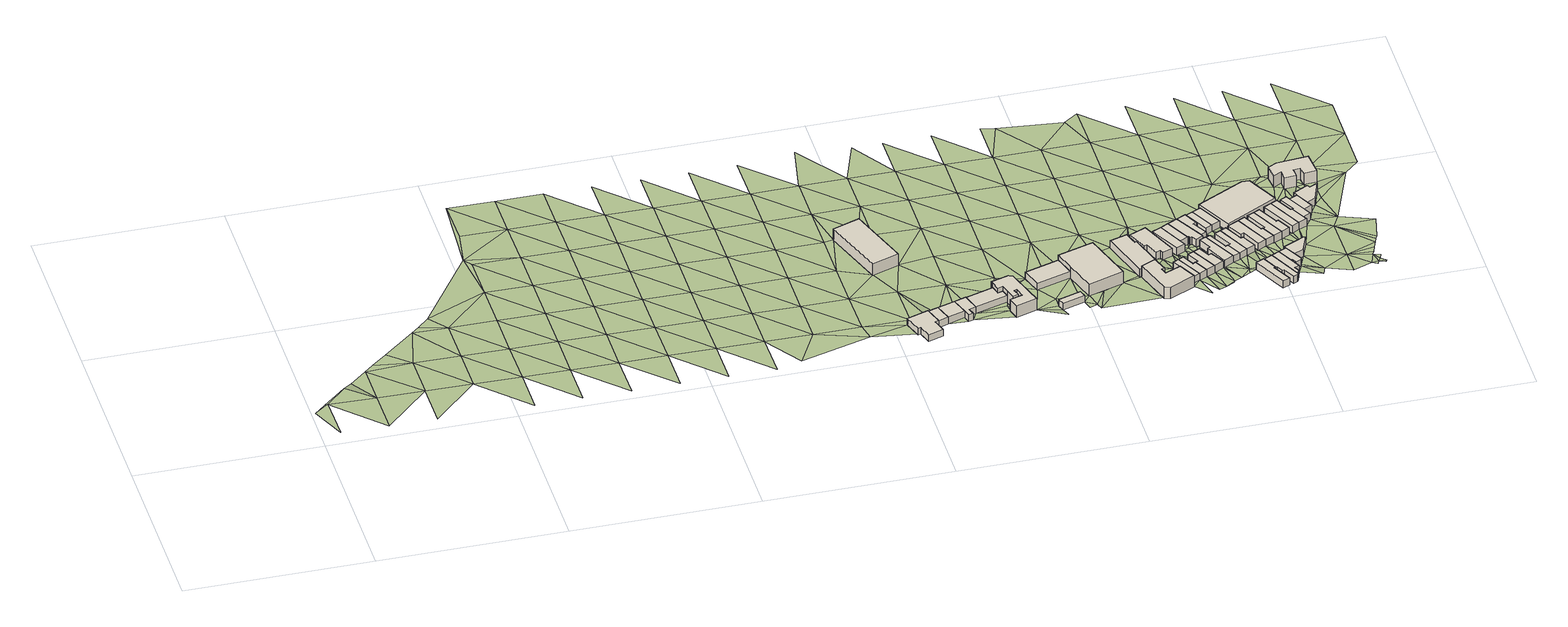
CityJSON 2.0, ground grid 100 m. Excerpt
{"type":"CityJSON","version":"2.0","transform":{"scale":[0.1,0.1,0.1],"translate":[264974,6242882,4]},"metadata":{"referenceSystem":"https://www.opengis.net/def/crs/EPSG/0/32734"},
"CityObjects":{
"building1":{"type":"Building","attributes":{"address":"10 Foundry Road Salt River Cape Town","building":"house","building:levels":"1","footprint":{"type":"Polygon"},"plus_code":"C9XCX8XW+X5R","ground_height":6.67,"building_height":4.1,"roof_height":10.77},"geometry":[{"type":"Solid","lod":"1","boundaries":[[[[0,1,2,3,4,5]],[[1,6,7,3,2]],[[6,8,9,7]],[[8,10,11,9]],[[10,12,13,11]],[[12,14,15,13]],[[14,16,17,15]],[[16,0,5,4,17]],[[4,3,7,9,11,13,15,17]],[[16,14,12,10,8,6,1,0]]]]}]},
"building2":{"type":"Building","attributes":{"building":"hall","building:levels":"2","footprint":{"type":"Polygon"},"plus_code":"C8XQXWXR+X2X","ground_height":6.11,"building_height":6.9,"roof_height":13.01},"geometry":[{"type":"Solid","lod":"1","boundaries":[[[[18,19,20,21]],[[19,22,23,20]],[[22,24,25,23]],[[24,18,21,25]],[[21,20,23,25]],[[24,22,19,18]]]]}]},
"building3":{"type":"Building","attributes":{"address":"14 Foundry Road Salt River Cape Town","building":"house","building:levels":"1","footprint":{"type":"Polygon"},"plus_code":"C9XRXCXH+XJV","ground_height":6.31,"building_height":4.1,"roof_height":10.41},"geometry":[{"type":"Solid","lod":"1","boundaries":[[[[26,27,5,28]],[[27,29,30,5]],[[29,31,32,30]],[[31,26,28,32]],[[28,5,30,32]],[[31,29,27,26]]]]}]},
"building4":{"type":"Building","attributes":{"address":"16 Foundry Road Salt River Cape Town","building":"house","building:levels":"1","footprint":{"type":"Polygon"},"plus_code":"CCX5XVXJ+XHR","ground_height":6.31,"building_height":4.1,"roof_height":10.41},"geometry":[{"type":"Solid","lod":"1","boundaries":[[[[33,26,28,34]],[[26,31,32,28]],[[31,35,36,32]],[[35,33,34,36]],[[34,28,32,36]],[[35,31,26,33]]]]}]},
"building5":{"type":"Building","attributes":{"address":"Foundry Road Salt River Cape Town","building":"house","building:levels":"1","footprint":{"type":"Polygon"},"plus_code":"CCXHXJXX+XMX","ground_height":6.31,"building_height":4.1,"roof_height":10.41},"geometry":[{"type":"Solid","lod":"1","boundaries":[[[[37,33,38,34,39,40]],[[33,35,36,34,38]],[[35,41,42,36]],[[41,43,44,42]],[[43,45,46,44]],[[45,47,48,46]],[[47,37,40,39,48]],[[39,34,36,42,44,46,48]],[[47,45,43,41,35,33,37]]]]}]},
"building6":{"type":"Building","attributes":{"address":"18 Foundry Road Salt River Cape Town","building":"industrial","building:levels":"1","footprint":{"type":"Polygon"},"plus_code":"CFX5XMX3+XFV","ground_height":6.11,"building_height":4.1,"roof_height":10.21},"geometry":[{"type":"Solid","lod":"1","boundaries":[[[[49,50,40,51]],[[50,52,53,40]],[[52,54,55,53]],[[54,56,57,55]],[[56,58,59,57]],[[58,49,51,59]],[[51,40,53,55,57,59]],[[58,56,54,52,50,49]]]]}]},
"building7":{"type":"Building","attributes":{"address":"24 Foundry Road Salt River Cape Town","building":"industrial","building:levels":"2","footprint":{"type":"Polygon"},"plus_code":"CGX3X5XX+X6W","ground_height":6.11,"building_height":6.9,"roof_height":13.01},"geometry":[{"type":"Solid","lod":"1","boundaries":[[[[60,61,59,62,63,51]],[[61,64,57,65,62,59]],[[64,66,55,67,65,57]],[[66,68,69,67,55]],[[68,70,71,69]],[[70,72,73,71]],[[72,74,75,73]],[[74,76,77,75]],[[76,78,79,77]],[[78,80,81,79]],[[80,82,83,81]],[[82,84,85,83]],[[84,86,87,85]],[[86,88,89,87]],[[88,60,51,63,89]],[[63,62,65,67,69,71,73,75,77,79,81,83,85,87,89]],[[88,86,84,82,80,78,76,74,72,70,68,66,64,61,60]]]]}]},
"building8":{"type":"Building","attributes":{"address":"Alfred Street Cape Town","building":"house","building:levels":"1","footprint":{"type":"Polygon"},"plus_code":"CHX9XFXC+X9W","ground_height":5.93,"building_height":4.1,"roof_height":10.03},"geometry":[{"type":"Solid","lod":"1","boundaries":[[[[90,91,92,93]],[[91,94,95,92]],[[94,96,97,95]],[[96,90,93,97]],[[93,92,95,97]],[[96,94,91,90]]]]}]},
"building9":{"type":"Building","attributes":{"address":"26 Foundry Road Salt River Cape Town","building":"industrial","building:levels":"1","footprint":{"type":"Polygon"},"plus_code":"CGXWXPX2+XXV","ground_height":5.57,"building_height":4.1,"roof_height":9.67},"geometry":[{"type":"Solid","lod":"1","boundaries":[[[[98,99,100,101]],[[99,102,103,100]],[[102,104,105,103]],[[104,98,101,105]],[[101,100,103,105]],[[104,102,99,98]]]]}]},
"building10":{"type":"Building","attributes":{"address":"32 Foundry Road Salt River Cape Town","building":"industrial","building:levels":"2","footprint":{"type":"Polygon"},"plus_code":"CJX3XXXQ+X8V","ground_height":5.93,"building_height":6.9,"roof_height":12.83},"geometry":[{"type":"Solid","lod":"1","boundaries":[[[[106,107,101,108,109,100]],[[107,110,111,108,101]],[[110,112,113,111]],[[112,114,115,113]],[[114,106,100,109,115]],[[109,108,111,113,115]],[[114,112,110,107,106]]]]}]},
"building11":{"type":"Building","attributes":{"address":"3 Junction Road Salt River Cape Town","building":"industrial","building:levels":"1","footprint":{"type":"Polygon"},"plus_code":"CMX7X4XP+XRR","ground_height":5.57,"building_height":4.1,"roof_height":9.67},"geometry":[{"type":"Solid","lod":"1","boundaries":[[[[116,117,118,119]],[[117,120,121,118]],[[120,122,123,121]],[[122,124,125,123]],[[124,126,127,125]],[[126,116,119,127]],[[119,118,121,123,125,127]],[[126,124,122,120,117,116]]]]}]},
"building12":{"type":"Building","attributes":{"address":"5A Junction Road Salt River Cape Town","building":"industrial","building:levels":"2","footprint":{"type":"Polygon"},"plus_code":"CMXVX5X4+X2V","ground_height":5.91,"building_height":6.9,"roof_height":12.81},"geometry":[{"type":"Solid","lod":"1","boundaries":[[[[128,129,130,131]],[[129,132,133,130]],[[132,134,135,133]],[[134,136,137,135]],[[136,138,139,137]],[[138,140,141,139]],[[140,142,143,141]],[[142,144,145,143]],[[144,128,131,145]],[[131,130,133,135,137,139,141,143,145]],[[144,142,140,138,136,134,132,129,128]]]]}]},
"building13":{"type":"Building","attributes":{"address":"38 Foundry Road Salt River Cape Town","building":"industrial","building:levels":"1","footprint":{"type":"Polygon"},"plus_code":"CMXMXPXX+XQV","ground_height":5.57,"building_height":4.1,"roof_height":9.67},"geometry":[{"type":"Solid","lod":"1","boundaries":[[[[146,147,148,149]],[[147,150,151,148]],[[150,152,153,151]],[[152,154,155,153]],[[154,156,157,155]],[[156,158,159,157]],[[158,160,161,159]],[[160,146,149,161]],[[149,148,151,153,155,157,159,161]],[[160,158,156,154,152,150,147,146]]]]}]},
"building14":{"type":"Building","attributes":{"address":"24 Greef Street Salt River Cape Town","building":"house","building:levels":"1","footprint":{"type":"Polygon"},"plus_code":"CPX8X8X9+XWV","ground_height":5.99,"building_height":4.1,"roof_height":10.09},"geometry":[{"type":"Solid","lod":"1","boundaries":[[[[162,163,164,165]],[[163,166,167,164]],[[166,168,169,167]],[[168,170,171,169]],[[170,172,173,171]],[[172,162,165,173]],[[165,164,167,169,171,173]],[[172,170,168,166,163,162]]]]}]},
"building15":{"type":"Building","attributes":{"address":"26 Greef Street Salt River Cape Town","building":"house","building:levels":"1","footprint":{"type":"Polygon"},"plus_code":"CPXHXHXG+XRR","ground_height":5.99,"building_height":4.1,"roof_height":10.09},"geometry":[{"type":"Solid","lod":"1","boundaries":[[[[174,175,165,164]],[[175,176,177,165]],[[176,178,179,177]],[[178,180,181,179]],[[180,182,183,181]],[[182,174,164,183]],[[164,165,177,179,181,183]],[[182,180,178,176,175,174]]]]}]},
"building16":{"type":"Building","attributes":{"address":"42 Foundry Road Salt River Cape Town","building":"house","building:levels":"1","footprint":{"type":"Polygon"},"plus_code":"CPX5XMXJ+XVV","ground_height":5.56,"building_height":4.1,"roof_height":9.66},"geometry":[{"type":"Solid","lod":"1","boundaries":[[[[184,185,186,187]],[[185,188,189,186]],[[188,190,191,189]],[[190,192,193,191]],[[192,184,187,193]],[[187,186,189,191,193]],[[192,190,188,185,184]]]]}]},
"building17":{"type":"Building","attributes":{"address":"28 Greef Street Salt River Cape Town","building":"house","building:levels":"1","footprint":{"type":"Polygon"},"plus_code":"CPXMXRX2+X5V","ground_height":5.99,"building_height":4.1,"roof_height":10.09},"geometry":[{"type":"Solid","lod":"1","boundaries":[[[[178,176,177,179]],[[176,194,195,177]],[[194,196,197,195]],[[196,198,199,197]],[[198,200,201,199]],[[200,178,179,201]],[[179,177,195,197,199,201]],[[200,198,196,194,176,178]]]]}]},
"building18":{"type":"Building","attributes":{"address":"44 Foundry Road Salt River Cape Town","building":"house","building:levels":"1","footprint":{"type":"Polygon"},"plus_code":"CPXCX6X4+X9X","ground_height":5.56,"building_height":4.1,"roof_height":9.66},"geometry":[{"type":"Solid","lod":"1","boundaries":[[[[185,184,187,186]],[[184,202,203,187]],[[202,204,205,203]],[[204,185,186,205]],[[186,187,203,205]],[[204,202,184,185]]]]}]},
"building19":{"type":"Building","attributes":{"address":"30 Greef Street Salt River Cape Town","building":"house","building:levels":"1","footprint":{"type":"Polygon"},"plus_code":"CQX2XJX9+XVW","ground_height":5.99,"building_height":4.1,"roof_height":10.09},"geometry":[{"type":"Solid","lod":"1","boundaries":[[[[196,194,195,197]],[[194,206,207,195]],[[206,208,209,207]],[[208,210,211,209]],[[210,212,213,211]],[[212,196,197,213]],[[197,195,207,209,211,213]],[[212,210,208,206,194,196]]]]}]},
"building20":{"type":"Building","attributes":{"address":"46 Foundry Road Salt River Cape Town","building":"house","building:levels":"1","footprint":{"type":"Polygon"},"plus_code":"CPXMXQXC+X8W","ground_height":5.56,"building_height":4.1,"roof_height":9.66},"geometry":[{"type":"Solid","lod":"1","boundaries":[[[[204,202,203,205]],[[202,214,215,203]],[[214,216,217,215]],[[216,218,219,217]],[[218,220,221,219]],[[220,222,223,221]],[[222,224,225,223]],[[224,226,227,225]],[[226,204,205,227]],[[205,203,215,217,219,221,223,225,227]],[[226,224,222,220,218,216,214,202,204]]]]}]},
"building21":{"type":"Building","attributes":{"address":"48 Foundry Road Salt River Cape Town","building":"house","building:levels":"1","footprint":{"type":"Polygon"},"plus_code":"CPXXXJXM+X8W","ground_height":5.56,"building_height":4.1,"roof_height":9.66},"geometry":[{"type":"Solid","lod":"1","boundaries":[[[[226,224,225,227]],[[224,228,229,225]],[[228,230,231,229]],[[230,232,233,234,231]],[[232,235,236,237,234,233]],[[235,226,227,237,236]],[[227,225,229,231,234,237]],[[235,232,230,228,224,226]]]]}]},
"building22":{"type":"Building","attributes":{"address":"Greef Street Salt River Cape Town","building":"house","building:levels":"1","footprint":{"type":"Polygon"},"plus_code":"CQX8X8X4+X3R","ground_height":5.89,"building_height":4.1,"roof_height":9.99},"geometry":[{"type":"Solid","lod":"1","boundaries":[[[[238,239,240,241,242,243]],[[239,244,245,241,240]],[[244,246,247,245]],[[246,248,249,247]],[[248,250,251,249]],[[250,238,243,242,251]],[[242,241,245,247,249,251]],[[250,248,246,244,239,238]]]]}]},
"building23":{"type":"Building","attributes":{"address":"Greef Street Salt River Cape Town","building":"house","building:levels":"1","footprint":{"type":"Polygon"},"plus_code":"CQX8X5XC+X4R","ground_height":5.51,"building_height":4.1,"roof_height":9.61},"geometry":[{"type":"Solid","lod":"1","boundaries":[[[[252,253,243,240]],[[253,254,255,243]],[[254,256,257,255]],[[256,258,259,257]],[[258,260,261,259]],[[260,252,240,261]],[[240,243,255,257,259,261]],[[260,258,256,254,253,252]]]]}]},
"building24":{"type":"Building","attributes":{"address":"50 Foundry Road Salt River Cape Town","building":"house","building:levels":"1","footprint":{"type":"Polygon"},"plus_code":"CQX3XPX8+X9W","ground_height":5.12,"building_height":4.1,"roof_height":9.22},"geometry":[{"type":"Solid","lod":"1","boundaries":[[[[235,232,233,236]],[[232,262,263,233]],[[262,264,265,263]],[[264,266,267,265]],[[266,268,269,267]],[[268,235,236,269]],[[236,233,263,265,267,269]],[[268,266,264,262,232,235]]]]}]},
"building25":{"type":"Building","attributes":{"address":"Greef Street Salt River Cape Town","building":"house","building:levels":"1","footprint":{"type":"Polygon"},"plus_code":"CQXJX7XM+XHR","ground_height":5.51,"building_height":4.1,"roof_height":9.61},"geometry":[{"type":"Solid","lod":"1","boundaries":[[[[256,254,255,257]],[[254,270,271,255]],[[270,272,273,271]],[[272,274,275,273]],[[274,276,277,275]],[[276,256,257,277]],[[257,255,271,273,275,277]],[[276,274,272,270,254,256]]]]}]},
"building26":{"type":"Building","attributes":{"address":"52 Foundry Road Salt River Cape Town","building":"house","building:levels":"1","footprint":{"type":"Polygon"},"plus_code":"CQX9X5X4+X5X","ground_height":5.11,"building_height":4.1,"roof_height":9.21},"geometry":[{"type":"Solid","lod":"1","boundaries":[[[[268,266,267,269]],[[266,278,279,267]],[[278,280,281,279]],[[280,268,269,281]],[[269,267,279,281]],[[280,278,266,268]]]]}]},
"building27":{"type":"Building","attributes":{"address":"Greef Street Salt River Cape Town","building":"house","building:levels":"1","footprint":{"type":"Polygon"},"plus_code":"CQXVX4XH+XWX","ground_height":5.51,"building_height":4.1,"roof_height":9.61},"geometry":[{"type":"Solid","lod":"1","boundaries":[[[[272,270,271,273]],[[270,282,283,271]],[[282,284,285,283]],[[284,286,287,285]],[[286,288,289,287]],[[288,272,273,289]],[[273,271,283,285,287,289]],[[288,286,284,282,270,272]]]]}]},
"building28":{"type":"Building","attributes":{"address":"35 Greef Street Salt River Cape Town","building":"house","building:levels":"1","footprint":{"type":"Polygon"},"plus_code":"CRXFX9XF+XCV","ground_height":6.31,"building_height":4.1,"roof_height":10.41},"geometry":[{"type":"Solid","lod":"1","boundaries":[[[[290,291,292,293,294,295]],[[291,296,297,298,293,292]],[[296,299,300,301,298,297]],[[299,302,303,301,300]],[[302,304,305,303]],[[304,290,295,294,305]],[[294,293,298,301,303,305]],[[304,302,299,296,291,290]]]]}]},
"building29":{"type":"Building","attributes":{"address":"37 Greef Street Salt River Cape Town","building":"house","building:levels":"1","footprint":{"type":"Polygon"},"plus_code":"CRXGXJXR+XGR","ground_height":5.89,"building_height":4.1,"roof_height":9.99},"geometry":[{"type":"Solid","lod":"1","boundaries":[[[[306,307,308,295,309,310]],[[307,311,312,295,308]],[[311,313,314,312]],[[313,315,316,314]],[[315,317,318,316]],[[317,319,320,318]],[[319,321,322,320]],[[321,323,324,322]],[[323,306,310,309,324]],[[309,295,312,314,316,318,320,322,324]],[[323,321,319,317,315,313,311,307,306]]]]}]},
"building30":{"type":"Building","attributes":{"address":"40 Greef Street Salt River Cape Town","building":"house","building:levels":"1","footprint":{"type":"Polygon"},"plus_code":"CRX3XCX4+XWW","ground_height":5.51,"building_height":4.1,"roof_height":9.61},"geometry":[{"type":"Solid","lod":"1","boundaries":[[[[325,326,327,328]],[[326,329,330,327]],[[329,331,332,330]],[[331,333,334,332]],[[333,335,336,334]],[[335,325,328,336]],[[328,327,330,332,334,336]],[[335,333,331,329,326,325]]]]}]},
"building31":{"type":"Building","attributes":{"address":"39 Greef Street Salt River Cape Town","building":"house","building:levels":"1","footprint":{"type":"Polygon"},"plus_code":"CRXVXHXQ+XGR","ground_height":5.76,"building_height":4.1,"roof_height":9.86},"geometry":[{"type":"Solid","lod":"1","boundaries":[[[[337,306,310,338]],[[306,323,339,310]],[[323,340,341,339]],[[340,342,343,341]],[[342,344,345,343]],[[344,346,347,345]],[[346,337,338,347]],[[338,310,339,341,343,345,347]],[[346,344,342,340,323,306,337]]]]}]},
"building32":{"type":"Building","attributes":{"address":"42 Greef Street Salt River Cape Town","building":"house","building:levels":"1","footprint":{"type":"Polygon"},"plus_code":"CRX8X9XJ+X5X","ground_height":5.51,"building_height":4.1,"roof_height":9.61},"geometry":[{"type":"Solid","lod":"1","boundaries":[[[[348,349,350,336]],[[349,351,352,353,350]],[[351,354,355,356,353,352]],[[354,357,358,356,355]],[[357,359,328,358]],[[359,348,336,328]],[[336,350,353,356,358,328]],[[359,357,354,351,349,348]]]]}]},
"building33":{"type":"Building","attributes":{"address":"41 Greef Street Salt River Cape Town","building":"house","building:levels":"1","footprint":{"type":"Polygon"},"plus_code":"CVX2XCX4+X6R","ground_height":5.76,"building_height":4.1,"roof_height":9.86},"geometry":[{"type":"Solid","lod":"1","boundaries":[[[[360,337,338,361]],[[337,346,347,338]],[[346,362,363,347]],[[362,364,365,363]],[[364,366,367,365]],[[366,368,369,367]],[[368,370,371,369]],[[370,360,361,371]],[[361,338,347,363,365,367,369,371]],[[370,368,366,364,362,346,337,360]]]]}]},
"building34":{"type":"Building","attributes":{"address":"70 Foundry Road Salt River Cape Town","building":"industrial","building:levels":"1","footprint":{"type":"Polygon"},"plus_code":"CRX7XCX9+XGW","ground_height":5.11,"building_height":4.1,"roof_height":9.21},"geometry":[{"type":"Solid","lod":"1","boundaries":[[[[372,373,374,375]],[[373,376,377,374]],[[376,378,379,377]],[[378,380,381,379]],[[380,372,375,381]],[[375,374,377,379,381]],[[380,378,376,373,372]]]]}]},
"building35":{"type":"Building","attributes":{"address":"44 Greef Street Salt River Cape Town","building":"house","building:levels":"1","footprint":{"type":"Polygon"},"plus_code":"CRXJXHX6+XJX","ground_height":5.41,"building_height":4.1,"roof_height":9.51},"geometry":[{"type":"Solid","lod":"1","boundaries":[[[[382,383,384,385]],[[383,386,387,384]],[[386,388,389,387]],[[388,390,391,389]],[[390,392,352,391]],[[392,382,385,352]],[[385,384,387,389,391,352]],[[392,390,388,386,383,382]]]]}]},
"building36":{"type":"Building","attributes":{"address":"43 Greef Street Salt River Cape Town","building":"house","building:levels":"1","footprint":{"type":"Polygon"},"plus_code":"CVX5XJXH+XXX","ground_height":5.76,"building_height":4.1,"roof_height":9.86},"geometry":[{"type":"Solid","lod":"1","boundaries":[[[[393,394,371,361]],[[394,395,396,371]],[[395,397,398,396]],[[397,399,400,398]],[[399,401,402,400]],[[401,393,361,402]],[[361,371,396,398,400,402]],[[401,399,397,395,394,393]]]]}]},
"building37":{"type":"Building","attributes":{"address":"46 Greef Street Salt River Cape Town","building":"house","building:levels":"1","footprint":{"type":"Polygon"},"plus_code":"CRXQXCXX+XCX","ground_height":5.41,"building_height":4.1,"roof_height":9.51},"geometry":[{"type":"Solid","lod":"1","boundaries":[[[[383,403,404,384]],[[403,405,406,404]],[[405,407,408,406]],[[407,409,410,408]],[[409,386,387,410]],[[386,383,384,387]],[[384,404,406,408,410,387]],[[386,409,407,405,403,383]]]]}]},
"building38":{"type":"Building","attributes":{"address":"48 Greef Street Salt River Cape Town","building":"house","building:levels":"1","footprint":{"type":"Polygon"},"plus_code":"CVX5XWXQ+XMR","ground_height":5.41,"building_height":4.1,"roof_height":9.51},"geometry":[{"type":"Solid","lod":"1","boundaries":[[[[411,412,413,414]],[[412,415,416,413]],[[415,417,418,416]],[[417,411,414,418]],[[414,413,416,418]],[[417,415,412,411]]]]}]},
"building39":{"type":"Building","attributes":{"address":"50 Greef Street Salt River Cape Town","building":"house","building:levels":"1","footprint":{"type":"Polygon"},"plus_code":"CVXFXGXH+X2X","ground_height":5.41,"building_height":4.1,"roof_height":9.51},"geometry":[{"type":"Solid","lod":"1","boundaries":[[[[419,420,421,422,423,424]],[[420,425,426,422,421]],[[425,427,428,426]],[[427,411,414,428]],[[411,417,418,414]],[[417,429,430,418]],[[429,419,424,423,430]],[[423,422,426,428,414,418,430]],[[429,417,411,427,425,420,419]]]]}]},
"building40":{"type":"Building","attributes":{"address":"10 Westminster Road Salt River Cape Town","building":"house","building:levels":"1","footprint":{"type":"Polygon"},"plus_code":"CVXHX6XX+X2R","ground_height":5.04,"building_height":4.1,"roof_height":9.14},"geometry":[{"type":"Solid","lod":"1","boundaries":[[[[431,432,433,434]],[[432,435,436,433]],[[435,437,438,436]],[[437,439,421,438]],[[439,440,424,421]],[[440,441,442,424]],[[441,443,444,442]],[[443,431,434,444]],[[434,433,436,438,421,424,442,444]],[[443,441,440,439,437,435,432,431]]]]}]},
"building41":{"type":"Building","attributes":{"address":"8 Westminster Road Salt River Cape Town","building":"house","building:levels":"1","footprint":{"type":"Polygon"},"plus_code":"CVXQX8X8+X9R","ground_height":5.04,"building_height":4.1,"roof_height":9.14},"geometry":[{"type":"Solid","lod":"1","boundaries":[[[[431,443,445,444,434,446]],[[443,447,448,444,445]],[[447,449,450,448]],[[449,451,452,450]],[[451,431,446,434,452]],[[434,444,448,450,452]],[[451,449,447,443,431]]]]}]},
"building42":{"type":"Building","attributes":{"address":"6 Westminster Road Salt River Cape Town","building":"house","building:levels":"1","footprint":{"type":"Polygon"},"plus_code":"C2X2XWXJ+XFV","ground_height":4.92,"building_height":4.1,"roof_height":9.02},"geometry":[{"type":"Solid","lod":"1","boundaries":[[[[451,449,453,454]],[[449,455,456,453]],[[455,457,458,456]],[[457,459,460,458]],[[459,461,462,460]],[[461,463,464,462]],[[463,451,454,464]],[[454,453,456,458,460,462,464]],[[463,461,459,457,455,449,451]]]]}]},
"building43":{"type":"Building","attributes":{"address":"70 Foundry Road Salt River Cape Town","building":"industrial","building:levels":"2","footprint":{"type":"Polygon"},"plus_code":"CVXWX5X8+X6X","ground_height":4.63,"building_height":6.9,"roof_height":11.53},"geometry":[{"type":"Solid","lod":"1","boundaries":[[[[465,466,467,468]],[[466,469,470,467]],[[469,471,472,470]],[[471,473,474,472]],[[473,475,476,474]],[[475,477,478,476]],[[477,479,480,478]],[[479,481,482,480]],[[481,483,484,482]],[[483,485,486,484]],[[485,465,468,486]],[[468,467,470,472,474,476,478,480,482,484,486]],[[485,483,481,479,477,475,473,471,469,466,465]]]]}]},
"terrain1":{"type":"TINRelief","geometry":[{"type":"CompositeSurface","lod":"1","boundaries":[[[487,488,489]],[[489,490,487]],[[490,489,491]],[[492,491,489]],[[492,489,493]],[[494,491,492]],[[494,492,495]],[[496,492,493]],[[495,492,496]],[[495,497,498]],[[497,495,496]],[[497,499,498]],[[496,500,501]],[[497,502,499]],[[501,497,496]],[[497,503,502]],[[497,501,503]],[[504,505,502]],[[504,506,505]],[[503,504,502]],[[506,504,507]],[[503,501,508]],[[508,501,509]],[[504,503,510]],[[510,503,508]],[[507,504,511]],[[504,510,512]],[[512,511,504]],[[508,513,510]],[[507,511,514]],[[513,508,515]],[[510,516,512]],[[516,510,513]],[[511,512,517]],[[514,511,518]],[[512,516,517]],[[519,518,511]],[[513,520,516]],[[517,519,511]],[[514,521,522]],[[523,514,518]],[[513,524,520]],[[521,514,525]],[[516,526,517]],[[518,519,523]],[[526,516,520]],[[522,521,525]],[[525,514,523]],[[519,517,527]],[[527,517,526]],[[519,528,523]],[[525,529,522]],[[526,520,530]],[[528,519,527]],[[530,520,531]],[[523,532,525]],[[527,526,533]],[[528,532,523]],[[533,526,530]],[[529,525,534]],[[527,535,528]],[[532,534,525]],[[535,527,533]],[[532,528,536]],[[534,537,529]],[[530,538,533]],[[536,528,535]],[[530,539,538]],[[532,540,534]],[[535,533,541]],[[540,532,536]],[[533,538,541]],[[537,534,542]],[[535,543,536]],[[542,534,540]],[[535,541,543]],[[540,536,544]],[[545,541,538]],[[536,543,544]],[[545,538,546]],[[540,547,542]],[[543,541,548]],[[540,544,547]],[[541,545,548]],[[549,542,550]],[[544,543,551]],[[542,547,550]],[[551,543,548]],[[547,544,552]],[[545,553,548]],[[545,554,553]],[[552,544,551]],[[547,555,550]],[[551,548,556]],[[555,547,552]],[[556,548,553]],[[557,550,558]],[[552,551,559]],[[555,558,550]],[[554,560,553]],[[551,556,559]],[[552,561,555]],[[553,562,556]],[[561,552,559]],[[558,555,563]],[[553,560,562]],[[559,556,564]],[[555,561,563]],[[562,564,556]],[[565,566,558]],[[559,567,561]],[[558,563,565]],[[564,567,559]],[[562,560,1]],[[563,561,568]],[[562,569,564]],[[561,567,568]],[[570,1,560]],[[1,569,562]],[[565,563,571]],[[567,564,572]],[[563,568,571]],[[573,564,569]],[[568,567,574]],[[564,573,572]],[[575,565,576]],[[574,567,572]],[[565,571,576]],[[568,574,571]],[[0,569,1]],[[569,0,573]],[[22,571,574]],[[577,572,573]],[[0,26,573]],[[571,578,576]],[[22,578,571]],[[579,573,26]],[[577,573,579]],[[580,22,577]],[[41,35,31]],[[22,580,578]],[[26,33,579]],[[581,576,582]],[[578,582,576]],[[43,47,45]],[[577,583,580]],[[579,33,37]],[[577,579,584]],[[580,583,578]],[[583,577,584]],[[47,43,585]],[[37,88,579]],[[582,578,586]],[[587,585,43]],[[579,588,584]],[[49,88,37]],[[589,47,585]],[[586,578,583]],[[54,47,589]],[[88,588,579]],[[589,585,590]],[[583,584,591]],[[592,593,582]],[[589,590,54]],[[582,586,592]],[[585,594,590]],[[584,588,591]],[[595,590,594]],[[88,86,588]],[[596,597,595]],[[595,594,596]],[[598,586,583]],[[583,591,598]],[[588,86,102]],[[84,102,86]],[[591,588,102]],[[84,599,600]],[[586,601,592]],[[600,102,84]],[[598,601,586]],[[602,600,599]],[[96,599,90]],[[90,599,603]],[[599,96,602]],[[604,605,592]],[[102,606,591]],[[598,591,606]],[[601,604,592]],[[96,94,602]],[[600,602,98]],[[102,607,606]],[[607,102,99]],[[598,608,601]],[[602,94,98]],[[608,598,606]],[[607,99,606]],[[609,610,91]],[[611,94,91]],[[91,610,611]],[[611,98,94]],[[604,601,612]],[[610,613,614]],[[601,608,612]],[[611,610,614]],[[604,615,616]],[[617,606,99]],[[617,608,606]],[[614,613,618]],[[614,618,611]],[[615,604,612]],[[617,99,114]],[[619,612,608]],[[618,613,620]],[[619,608,617]],[[615,612,621]],[[114,618,622]],[[623,617,114]],[[621,612,619]],[[623,114,622]],[[618,128,622]],[[624,615,625]],[[128,618,620]],[[625,615,626]],[[619,617,627]],[[627,617,623]],[[144,622,128]],[[626,615,621]],[[622,144,628]],[[142,140,138]],[[126,627,623]],[[621,619,629]],[[126,630,147]],[[147,630,631]],[[138,632,142]],[[633,147,631]],[[628,633,631]],[[166,144,142]],[[627,126,147]],[[628,144,166]],[[634,633,628]],[[619,627,629]],[[633,634,635]],[[142,632,170]],[[634,628,636]],[[142,170,166]],[[636,628,166]],[[627,147,146]],[[637,634,636]],[[626,621,638]],[[172,170,632]],[[166,170,168]],[[625,626,639]],[[632,640,172]],[[636,166,163]],[[629,638,621]],[[162,172,640]],[[641,636,163]],[[642,162,640]],[[641,188,146]],[[163,182,641]],[[146,188,185]],[[188,641,643]],[[182,643,641]],[[644,182,645]],[[182,198,643]],[[146,646,627]],[[182,644,198]],[[629,627,646]],[[162,647,648]],[[146,185,204]],[[649,198,644]],[[626,638,650]],[[198,196,643]],[[651,643,196]],[[650,639,626]],[[648,647,652]],[[646,146,204]],[[651,653,654]],[[648,652,655]],[[212,651,196]],[[656,654,653]],[[212,653,651]],[[638,629,657]],[[653,658,656]],[[652,659,655]],[[212,660,653]],[[661,656,658]],[[658,653,660]],[[212,662,248]],[[652,663,659]],[[658,660,664]],[[244,660,212]],[[204,226,646]],[[244,212,248]],[[659,665,655]],[[666,248,662]],[[629,646,657]],[[667,248,666]],[[246,244,248]],[[666,665,667]],[[668,660,244]],[[650,669,639]],[[665,659,670]],[[226,235,646]],[[668,244,239]],[[665,670,667]],[[650,638,671]],[[672,673,668]],[[674,668,239]],[[672,668,674]],[[646,235,268]],[[657,671,638]],[[667,670,675]],[[230,676,232]],[[676,230,672]],[[677,667,675]],[[262,232,676]],[[274,672,674]],[[274,676,672]],[[274,674,258]],[[675,670,678]],[[657,646,679]],[[268,679,646]],[[274,258,256]],[[669,650,680]],[[272,676,274]],[[675,681,677]],[[274,256,276]],[[676,272,682]],[[678,291,675]],[[680,650,671]],[[681,675,683]],[[679,268,280]],[[682,272,288]],[[290,675,291]],[[682,288,278]],[[675,290,683]],[[278,679,280]],[[278,684,679]],[[288,685,278]],[[686,685,288]],[[288,286,686]],[[685,684,278]],[[683,290,282]],[[687,685,686]],[[686,286,687]],[[679,688,657]],[[671,657,688]],[[687,286,284]],[[315,304,302]],[[284,689,687]],[[684,685,690]],[[304,315,691]],[[692,282,290]],[[284,282,693]],[[693,689,284]],[[282,692,693]],[[690,357,684]],[[693,692,337]],[[694,680,671]],[[357,695,684]],[[693,337,335]],[[386,684,695]],[[344,342,340]],[[694,671,688]],[[696,335,337]],[[679,376,688]],[[357,697,695]],[[697,357,698]],[[346,364,362]],[[346,344,364]],[[696,337,360]],[[335,696,699]],[[695,697,700]],[[364,344,366]],[[701,702,680]],[[703,370,368]],[[386,704,684]],[[705,699,696]],[[366,344,706]],[[370,703,707]],[[701,680,694]],[[707,703,368]],[[366,708,368]],[[399,705,696]],[[368,708,707]],[[706,708,366]],[[709,409,710]],[[412,409,709]],[[409,704,386]],[[711,705,399]],[[412,709,712]],[[409,412,704]],[[709,711,712]],[[688,376,713]],[[712,711,399]],[[694,688,714]],[[412,411,704]],[[399,715,712]],[[715,399,397]],[[708,716,707]],[[716,397,707]],[[704,411,427]],[[713,376,373]],[[694,714,701]],[[397,717,715]],[[718,704,427]],[[688,713,714]],[[427,425,718]],[[704,719,373]],[[718,425,420]],[[708,720,716]],[[704,718,721]],[[722,718,420]],[[723,713,373]],[[719,723,373]],[[724,717,397]],[[725,717,726]],[[727,704,721]],[[704,727,719]],[[397,716,724]],[[728,701,729]],[[730,721,731]],[[721,730,732]],[[721,732,727]],[[724,726,717]],[[716,720,733]],[[447,443,726]],[[713,723,734]],[[701,714,729]],[[727,735,719]],[[713,734,714]],[[727,732,477]],[[447,455,449]],[[447,726,736]],[[737,716,733]],[[724,736,726]],[[461,477,732]],[[737,738,716]],[[739,724,716]],[[455,447,736]],[[733,740,741]],[[738,742,716]],[[737,733,741]],[[479,477,483]],[[477,461,483]],[[716,742,739]],[[737,741,743]],[[455,736,744]],[[483,481,479]],[[461,459,457]],[[743,741,745]],[[714,734,746]],[[743,747,737]],[[457,455,744]],[[461,457,483]],[[748,745,741]],[[724,739,749]],[[714,746,729]],[[724,749,750]],[[736,724,751]],[[483,457,485]],[[724,750,751]],[[465,746,734]],[[744,736,752]],[[457,744,752]],[[753,729,754]],[[457,752,485]],[[754,729,746]],[[752,465,485]],[[746,465,755]],[[465,752,756]],[[754,746,755]],[[465,756,755]],[[757,754,758]],[[758,754,755]]]}]}
},
"vertices":[
[3181,257,27],[3065,220,27],[3065,220,64],[3065,220,68],[3181,257,68],[3181,257,64],[3096,125,27],[3096,125,68],[3110,130,27],[3110,130,68],[3134,57,27],[3134,57,68],[3215,83,27],[3215,83,68],[3192,156,27],[3192,156,68],[3212,162,27],[3212,162,68],
[3005,677,19],[3150,727,19],[3150,727,90],[3005,677,90],[3034,1063,19],[3034,1063,90],[2889,1013,19],[2889,1013,90],
[3237,275,23],[3181,257,23],[3237,275,64],[3212,162,23],[3212,162,64],[3267,182,23],[3267,182,64],
[3330,304,23],[3330,304,64],[3360,211,23],[3360,211,64],
[3394,324,23],[3330,304,62],[3394,324,64],[3394,324,62],[3370,176,23],[3370,176,64],[3395,184,23],[3395,184,64],[3384,220,23],[3384,220,64],[3422,232,23],[3422,232,64],
[3544,370,21],[3394,324,21],[3544,370,62],[3422,232,21],[3422,232,62],[3598,287,21],[3598,287,62],[3585,329,21],[3585,329,62],[3559,321,21],[3559,321,62],
[3544,370,18],[3559,321,18],[3559,321,90],[3544,370,90],[3585,329,18],[3585,329,90],[3598,287,18],[3598,287,90],[3613,237,18],[3613,237,90],[3645,247,18],[3645,247,90],[3634,282,18],[3634,282,90],[3648,287,18],[3648,287,90],[3664,236,18],[3664,236,90],[3596,216,18],[3596,216,90],[3614,154,18],[3614,154,90],[3725,188,18],[3725,188,90],[3658,404,18],[3658,404,90],[3636,412,18],[3636,412,90],[3540,383,18],[3540,383,90],
[3854,155,19],[3974,193,19],[3974,193,60],[3854,155,60],[3962,231,19],[3962,231,60],[3841,193,19],[3841,193,60],
[3957,410,16],[3923,518,16],[3923,518,57],[3957,410,57],[3737,461,16],[3737,461,57],[3771,353,16],[3771,353,57],
[3923,518,15],[3957,410,15],[3957,410,88],[3923,518,88],[4010,241,15],[4010,241,88],[4203,301,15],[4203,301,88],[4116,577,15],[4116,577,88],
[4214,610,11],[4296,338,11],[4296,338,57],[4214,610,57],[4397,390,11],[4397,390,57],[4340,572,11],[4340,572,57],[4330,568,11],[4330,568,57],[4307,639,11],[4307,639,57],
[4303,325,19],[4368,123,19],[4368,123,88],[4303,325,88],[4399,112,19],[4399,112,88],[4537,179,19],[4537,179,88],[4489,274,19],[4489,274,88],[4405,238,19],[4405,238,88],[4393,273,19],[4393,273,88],[4410,278,19],[4410,278,88],[4380,362,19],[4380,362,88],
[4412,672,11],[4322,633,11],[4322,633,57],[4412,672,57],[4369,525,11],[4369,525,57],[4382,530,11],[4382,530,57],[4413,458,11],[4413,458,57],[4436,468,11],[4436,468,57],[4445,446,11],[4445,446,57],[4499,469,11],[4499,469,57],
[4577,225,20],[4504,367,20],[4504,367,61],[4577,225,61],[4473,351,20],[4473,351,61],[4506,287,20],[4506,287,61],[4493,280,20],[4493,280,61],[4533,203,20],[4533,203,61],
[4504,367,16],[4577,225,16],[4620,247,16],[4620,247,61],[4581,323,16],[4581,323,61],[4566,314,16],[4566,314,61],[4533,381,16],[4533,381,61],
[4554,520,11],[4488,655,11],[4488,655,57],[4554,520,57],[4439,632,11],[4439,632,57],[4522,467,11],[4522,467,57],[4570,490,11],[4570,490,57],
[4666,271,16],[4666,271,61],[4593,412,16],[4593,412,61],[4560,395,16],[4560,395,61],[4594,329,16],[4594,329,61],
[4598,543,11],[4598,543,57],[4529,676,11],[4529,676,57],
[4717,298,16],[4717,298,61],[4675,374,16],[4675,374,61],[4660,366,16],[4660,366,61],[4628,429,16],[4628,429,61],
[4603,545,11],[4603,545,57],[4609,535,11],[4609,535,57],[4617,539,11],[4617,539,57],[4633,510,11],[4633,510,57],[4673,531,11],[4673,531,57],[4668,545,11],[4668,545,57],[4582,703,11],[4582,703,57],
[4698,561,11],[4698,561,57],[4654,643,11],[4654,643,57],[4670,652,11],[4670,652,52],[4670,652,57],[4632,727,11],[4632,727,52],[4632,727,57],
[4778,331,16],[4683,517,16],[4683,517,56],[4683,517,60],[4778,331,60],[4778,331,56],[4648,500,16],[4648,500,60],[4683,429,16],[4683,429,60],[4669,422,16],[4669,422,60],[4728,302,16],[4728,302,60],
[4683,517,15],[4778,331,15],[4816,350,15],[4816,350,56],[4776,428,15],[4776,428,56],[4764,422,15],[4764,422,56],[4709,530,15],[4709,530,56],
[4675,654,11],[4675,654,52],[4704,596,11],[4704,596,52],[4742,616,11],[4742,616,52],[4675,747,11],[4675,747,52],
[4860,373,15],[4860,373,56],[4769,554,15],[4769,554,56],[4737,539,15],[4737,539,56],[4790,435,15],[4790,435,56],
[4788,640,11],[4788,640,52],[4721,770,11],[4721,770,52],
[4906,396,15],[4906,396,56],[4866,475,15],[4866,475,56],[4854,469,15],[4854,469,56],[4803,571,15],[4803,571,56],
[4917,261,19],[4874,240,19],[4874,240,60],[4874,240,64],[4917,261,64],[4917,261,60],[4965,55,19],[4965,55,60],[4965,55,64],[5002,72,19],[5002,72,60],[5002,72,64],[4950,174,19],[4950,174,64],[4958,178,19],[4958,178,64],
[4965,286,18],[4917,261,18],[4917,261,59],[4965,286,60],[4965,286,59],[4958,178,18],[4958,178,60],[4967,182,18],[4967,182,60],[4984,146,18],[4984,146,60],[4994,150,18],[4994,150,60],[5026,83,18],[5026,83,60],[5050,94,18],[5050,94,60],[5054,104,18],[5054,104,60],
[4877,614,14],[4817,584,14],[4817,584,56],[4877,614,56],[4859,496,14],[4859,496,56],[4877,505,14],[4877,505,56],[4927,401,14],[4927,401,56],[4972,425,14],[4972,425,56],
[5007,308,18],[5007,308,59],[5054,104,59],[5064,131,18],[5064,131,59],[5051,157,18],[5051,157,59],[5076,169,18],[5076,169,59],[5049,223,18],[5049,223,59],
[4972,425,11],[5017,448,11],[5017,448,56],[4980,522,11],[4980,522,55],[4980,522,56],[4972,518,11],[4972,518,55],[4972,518,56],[4915,633,11],[4915,633,56],[4877,614,11],
[5050,328,18],[5050,328,59],[5056,226,18],[5056,226,59],[5070,200,18],[5070,200,59],[5100,215,18],[5100,215,59],[5103,225,18],[5103,225,59],[5080,270,18],[5080,270,59],
[5106,754,8],[5018,929,8],[5018,929,52],[5106,754,52],[4980,933,8],[4980,933,52],[4722,799,8],[4722,799,52],[4822,602,8],[4822,602,52],
[5017,448,10],[5066,471,10],[5066,471,55],[5017,448,55],[4970,662,10],[4970,662,55],[4933,643,10],[4933,643,55],[4992,527,10],[4992,527,55],[4980,522,10],
[5050,328,14],[5080,270,14],[5129,293,14],[5129,293,59],[5169,389,14],[5169,389,59],[5157,395,14],[5157,395,59],[5044,339,14],[5044,339,59],
[5110,494,10],[5110,494,55],[5073,568,10],[5073,568,55],[5062,563,10],[5062,563,55],[5003,679,10],[5003,679,55],
[5072,714,10],[5031,693,10],[5031,693,55],[5072,714,55],[5127,502,10],[5127,502,55],[5168,523,10],[5168,523,55],
[5201,568,10],[5163,643,10],[5163,643,51],[5163,643,55],[5201,568,55],[5201,568,51],[5156,639,10],[5156,639,55],[5108,732,10],[5108,732,55],[5213,544,10],[5213,544,55],
[5173,733,9],[5162,755,9],[5162,755,51],[5173,733,51],[5126,737,9],[5126,737,51],[5172,647,9],[5172,647,51],[5163,643,9],[5201,568,9],[5245,590,9],[5245,590,51],[5224,633,9],[5224,633,51],
[5224,633,50],[5173,733,50],[5267,654,9],[5267,654,51],[5253,683,9],[5253,683,51],[5218,755,9],[5218,755,51],
[5253,683,50],[5218,755,50],[5301,706,9],[5301,706,50],[5342,826,9],[5342,826,50],[5298,806,9],[5298,806,50],[5289,822,9],[5289,822,50],[5208,778,9],[5208,778,50],
[5346,1025,6],[5177,1011,6],[5177,1011,75],[5346,1025,75],[5129,985,6],[5129,985,75],[5137,905,6],[5137,905,75],[5181,929,6],[5181,929,75],[5185,879,6],[5185,879,75],[5249,884,6],[5249,884,75],[5245,932,6],[5245,932,75],[5283,936,6],[5283,936,75],[5287,890,6],[5287,890,75],[5357,896,6],[5357,896,75],
[2,199,63],[79,5,68],[79,255,63],[61,251,63],[192,365,63],[330,255,58],[330,5,62],[239,405,52],[333,487,52],[581,255,53],[581,505,48],[383,531,52],[470,606,48],[581,5,57],[831,255,49],[647,760,42],[831,505,46],[831,755,41],[689,793,42],[690,795,42],[751,856,41],[1082,255,47],[1082,5,50],[1082,505,44],[1082,1005,36],[1082,755,40],[1332,255,44],[1051,1300,31],[1332,5,48],[1332,505,41],[1332,755,37],[1082,1255,31],[1332,1005,34],[1583,255,42],[1082,1505,26],[1082,1755,21],[1332,1255,29],[1583,5,46],[1332,1505,23],[1583,505,38],[1583,755,35],[1583,1005,31],[1332,1755,18],[1834,255,40],[1834,5,46],[1583,1255,26],[1834,505,36],[1583,1505,22],[1834,755,32],[1834,1005,28],[1583,1755,17],[2085,255,38],[2085,5,43],[1834,1255,24],[2085,505,33],[1834,1505,20],[2085,755,29],[2085,1005,26],[2335,255,35],[2335,5,40],[2085,1255,21],[2335,505,30],[1834,1755,15],[2085,1505,17],[2335,755,26],[2335,1005,23],[2586,255,32],[2473,47,37],[2335,1255,18],[2586,505,28],[2085,1755,13],[2335,1505,14],[2586,755,24],[2858,164,30],[2586,1005,21],[2837,255,30],[2586,1255,16],[2837,505,26],[2586,1505,12],[2335,1755,10],[2837,755,23],[2837,1005,20],[3088,255,27],[3096,125,31],[2837,1255,16],[3005,677,21],[3088,505,23],[2889,1013,20],[2586,1755,9],[2837,1505,12],[3150,727,21],[3088,1255,18],[3338,505,20],[3088,1005,19],[2890,1788,9],[3088,1505,12],[3338,1005,15],[3338,755,17],[3596,216,21],[3338,1255,12],[3614,154,21],[3589,505,18],[3589,255,21],[3613,237,21],[3589,755,15],[3338,1505,9],[3176,1755,8],[3664,236,21],[3645,247,21],[3648,287,21],[3634,282,21],[3589,1005,12],[3725,188,19],[3771,353,19],[3589,1255,9],[3840,255,19],[3869,105,25],[3589,1505,7],[3338,1755,7],[3840,755,13],[3840,505,16],[3840,1005,10],[3990,143,19],[4031,155,19],[4010,241,19],[3840,1255,7],[4043,118,24],[4090,255,19],[3840,1505,4],[3589,1755,6],[4090,755,11],[4203,301,19],[4090,1005,8],[4368,123,23],[4090,1255,6],[4296,338,19],[4214,610,15],[3840,1755,3],[3913,1737,3],[4090,1505,4],[4341,755,11],[4397,390,16],[4341,1005,8],[4330,568,16],[4340,572,16],[4489,274,20],[4369,525,16],[4413,458,16],[4382,530,16],[4445,446,16],[4436,468,16],[4341,1255,6],[4263,1699,3],[4537,179,20],[4499,469,16],[4612,101,23],[4522,467,16],[4581,323,20],[4566,314,20],[4592,755,11],[4653,121,23],[4620,247,20],[4594,329,20],[4341,1505,4],[4570,490,16],[4694,141,20],[4592,505,16],[4554,520,16],[4666,271,20],[4598,543,16],[4592,1005,8],[4609,535,16],[4745,176,19],[4633,510,16],[4603,545,16],[4660,366,20],[4740,163,19],[4617,539,16],[4717,298,19],[4675,374,20],[4728,302,19],[4673,531,16],[4341,1755,3],[4787,196,19],[4592,1255,6],[4698,561,16],[4668,545,16],[4709,530,16],[4842,255,19],[4704,596,16],[4778,331,19],[4834,220,19],[4722,799,11],[4592,1505,4],[4816,350,19],[4742,616,15],[4860,373,19],[4822,602,15],[4817,584,15],[4842,505,15],[4859,496,15],[4842,1005,8],[4877,505,15],[4877,614,15],[4967,182,19],[4965,286,19],[4927,401,15],[4842,1255,6],[4933,643,11],[5044,339,18],[4980,522,14],[4972,518,14],[5017,448,14],[4992,527,14],[4842,1505,5],[4592,1755,3],[5093,255,18],[5106,754,10],[5066,471,14],[5192,123,21],[5129,293,18],[5210,170,18],[5073,568,14],[5062,563,14],[5110,494,14],[5127,502,14],[5093,1005,8],[5093,1255,6],[5168,523,14],[5344,255,14],[5213,544,14],[5126,737,10],[5137,905,8],[5346,117,18],[5162,755,10],[5172,647,10],[5129,985,8],[5344,505,12],[5201,568,14],[5245,590,12],[5185,879,10],[4842,1755,4],[5093,1505,4],[5218,755,10],[5173,733,10],[5208,778,10],[5448,157,15],[5177,1011,8],[5181,929,8],[5383,581,12],[5473,227,14],[5482,247,14],[5509,322,14],[5479,144,14],[5487,164,14],[5495,283,14],[5500,183,14],[5344,755,9],[5528,161,14],[5344,1255,4],[5511,214,14],[5523,149,14],[5521,350,14],[5529,367,14],[5563,511,12],[5517,932,7],[5093,1755,3],[5344,1505,2],[5595,1255,4],[5595,1005,7],[5344,1755,1],[5595,1505,3]
]}
